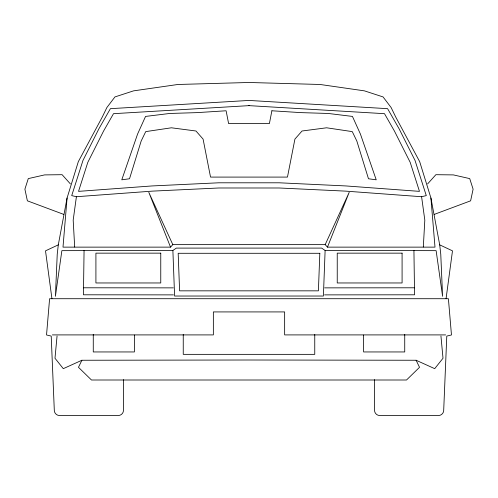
<?xml version="1.0" encoding="UTF-8"?>
<svg xmlns="http://www.w3.org/2000/svg" width="498" height="498" viewBox="0 0 498 498"><rect width="100%" height="100%" fill="white"/><g stroke="black" fill="none" stroke-linecap="round" stroke-linejoin="round"><path stroke-width="0.75" d="M84.069 250.382L83.44 294.797L173.422 294.878M325.119 250.475L323.401 296.03L174.599 296.03L172.881 250.475L176.36 248.097L321.64 248.097L325.119 250.475L436.13 250.656L442.591 296.304L440.761 254.217L439.703 244.854L430.926 198.005L419.677 161.645L395.68 116.949L391.123 107.543L383.068 96.929L364.443 90.86L320.114 84.479L249 82.487L177.886 84.479L133.557 90.86L114.932 96.929L106.877 107.543L102.32 116.949L78.323 161.645L67.074 198.005L58.297 244.854L57.239 254.217L55.409 296.304L61.87 250.656L172.881 250.475M423.319 246.989L424.813 220.135L421.594 196.722L345.705 191.132L279.135 187.989L218.865 187.989L152.295 191.132L76.406 196.722L71.718 195.608L82.979 160.418L98.959 128.671L110.4 108.67L249 100.44L387.6 108.67L399.041 128.671L415.021 160.418L426.282 195.608L421.594 196.722M67.074 198.005L62.997 247.133L170.534 247.133L172.812 244.636L325.188 244.636L327.466 247.133L435.003 247.133L430.926 198.005M57.058 336.019L54.992 358.243L63.296 368.663L81.896 360.253L249 360.004L416.104 360.253L434.704 368.663L443.008 358.243L440.942 336.019M446.065 298.682L452.489 250.849L439.703 244.854M76.406 196.722L73.187 220.135L74.681 246.989M327.466 247.133L349.191 192.34L325.188 244.636M81.896 360.253L78.472 367.306L91.483 380.005L406.517 380.005L419.528 367.306L416.104 360.253M427.589 183.943L435.881 174.692L453.404 174.904L469.72 178.608L473.1 189.165L470.622 200.825L434.231 214.401M58.297 244.854L45.511 250.849L51.935 298.682M249.305 105.62L113.507 113.681L103.528 131.13L87.797 162.385L78.528 191.363L151.983 185.947L218.746 182.797L279.254 182.797L346.017 185.947L419.472 191.363L410.203 162.385L394.472 131.13L384.493 113.681L248.695 105.62M324.665 287.869L414.647 287.788M324.578 294.878L414.56 294.797L413.931 250.382M52.371 334.905L213.356 334.905L213.356 311.922L284.644 311.922L284.644 334.905L445.629 334.905M83.353 287.788L173.335 287.869M63.769 214.401L27.378 200.825L24.9 189.165L28.28 178.608L44.596 174.904L62.119 174.692L70.411 183.943M172.812 244.636L148.809 192.34L170.534 247.133M404.731 334.407L404.731 351.949L363.615 351.949L363.615 335.054M374.533 379.625L374.533 410.321A5.192 5.192 0 0 0 379.725 415.513L438.501 415.513A5.192 5.192 0 0 0 443.687 410.539L446.781 336.088L451.468 334.973L448.405 298.713L49.595 298.713L46.532 334.973L51.219 336.088L54.313 410.539A5.192 5.192 0 0 0 59.499 415.513L118.275 415.513A5.192 5.192 0 0 0 123.467 410.321L123.467 379.625M314.755 334.488L314.755 354.352L183.245 354.352L183.245 334.488M134.385 335.054L134.385 351.949L93.269 351.949L93.269 334.407M319.822 253.289L318.403 290.838L179.597 290.838L178.178 253.289L319.822 253.289M271.889 110.774L269.393 123.597L228.607 123.597L226.111 110.774L197.258 112.616L169.687 113.469L145.553 116.426L137.585 134.049L121.78 179.815L129.517 178.77L141.177 141.015L145.733 131.615L171.399 127.793L195.975 131.005L203.084 139.098L210.536 177.089L287.464 177.089L294.916 139.098L302.025 131.005L326.601 127.793L352.267 131.615L356.823 141.015L368.483 178.77L376.22 179.815L360.415 134.049L352.447 116.426L328.313 113.469L300.742 112.616L271.889 110.774M160.761 253.152L95.915 253.152L95.915 282.964L160.761 282.964L160.761 253.152M402.085 253.152L337.239 253.152L337.239 282.964L402.085 282.964L402.085 253.152"/></g></svg>
